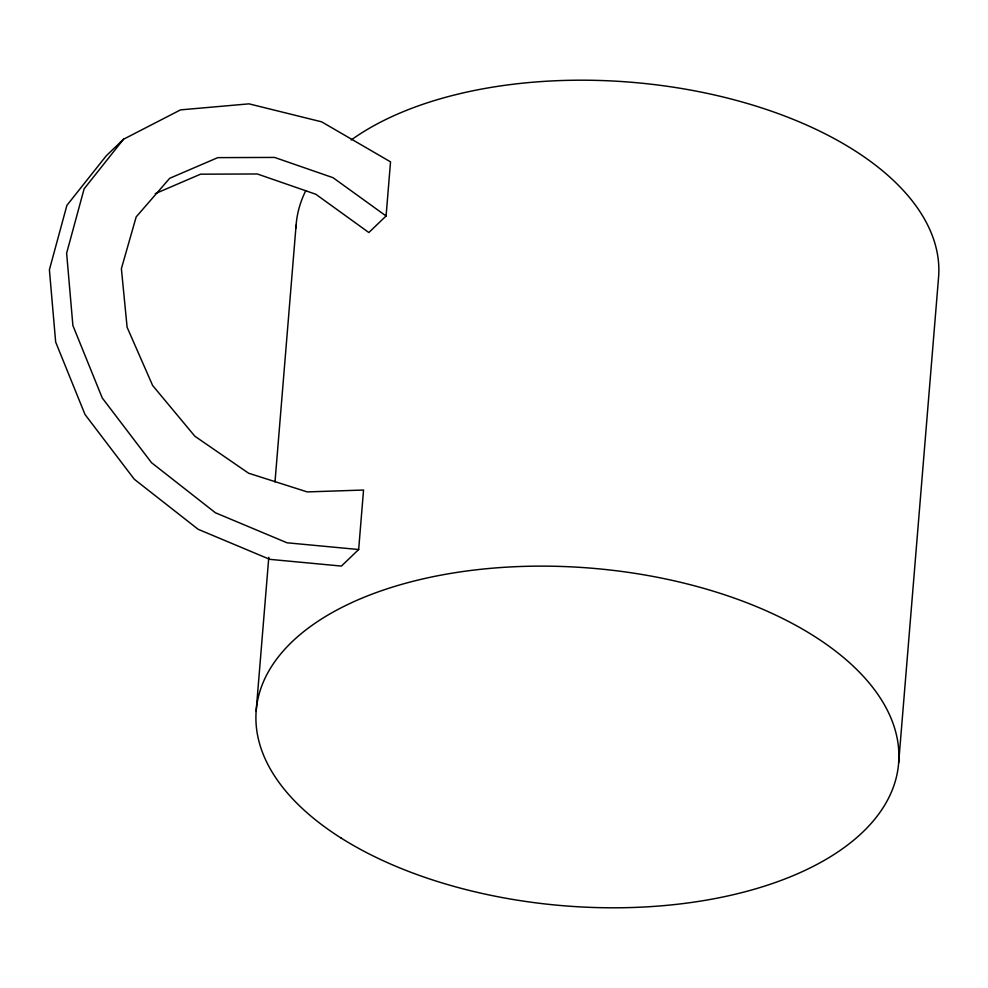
<?xml version="1.0" encoding="UTF-8"?>
<svg xmlns="http://www.w3.org/2000/svg" width="988" height="988" viewBox="0 0 988 988"><rect width="100%" height="100%" fill="white"/><g stroke="black" fill="none" stroke-linecap="round" stroke-linejoin="round"><path stroke-width="1.48" d="M256.151 711.064L268.798 557.281M274.997 481.934L296.104 225.128M386.086 215.977L390.532 161.859L321.631 121.833L249.013 103.851L180.52 109.878L123.512 139.246L106.272 155.795L66.9 205.356L49.4 269.749L55.661 342.058L85.005 414.491L134.282 479.229L198.168 529.309L269.786 559.344L341.428 566.075L358.656 549.526L363.547 490.036L307.219 491.913L248.593 473.215L194.871 436.239L152.646 385.518L127.106 327.275L121.388 268.662L136.183 216.891L169.689 178.297L217.78 157.635L274.553 157.425L333.055 177.704L386.086 215.977L368.845 232.526L315.814 194.253L257.325 173.974L200.552 174.184L155.289 193.636M898.648 762.872L938.6 276.936A322.286 169.356 4.7 0 0 717.831 95.737A322.286 169.356 4.7 0 0 351.185 140M123.512 139.246L84.128 188.807L66.628 253.2L72.89 325.509L102.233 397.942L151.51 462.68L215.396 512.76L287.014 542.783L358.656 549.526M295.931 228.055A322.286 169.356 4.7 0 1 305.835 190.548M341.107 838.046A322.286 169.356 4.7 0 0 884.359 805.689A322.286 169.356 4.7 0 0 506.733 567.149A322.286 169.356 4.7 0 0 341.107 838.046"/></g></svg>
